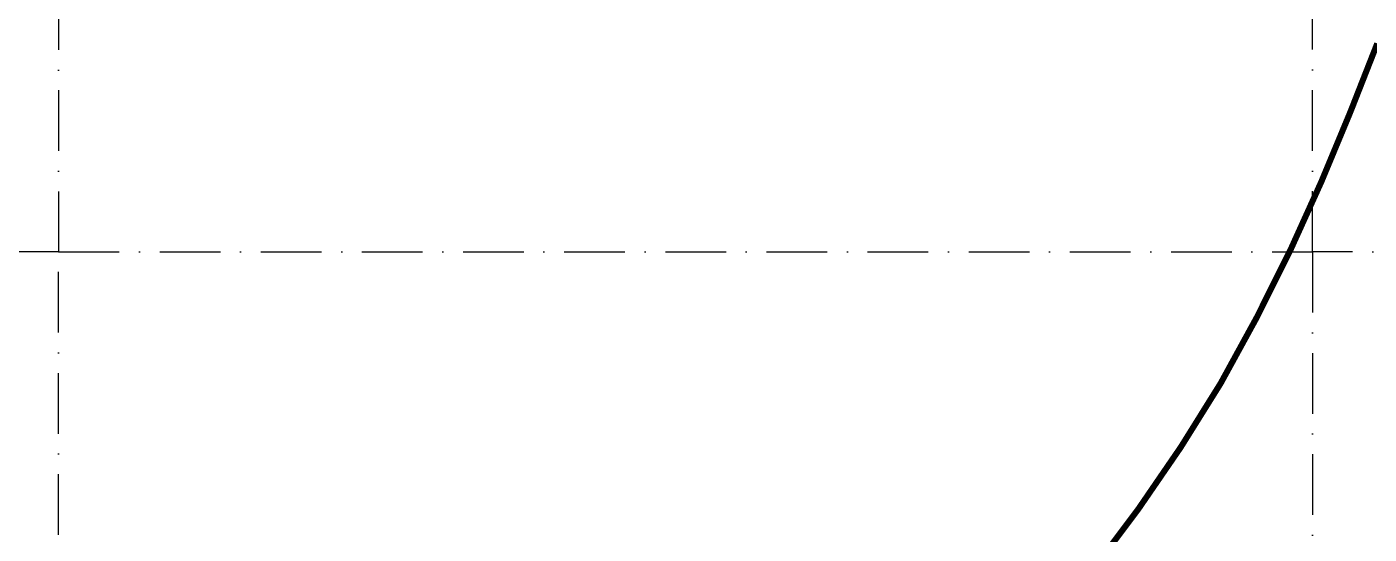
# Model space of a CAD drawing. Header units: millimetres. Extents: x 1353783 to 6492029790, y -7276956 to -512500.
# Drawn here: x 9965606 to 9972243, y -2796297 to -2793789 of the extents above; entities that cross this region are included whole.
import ezdxf

# ---------------------------------------------------------------- set-up
doc = ezdxf.new("R2010")
doc.units = ezdxf.units.MM
doc.linetypes.add('482 Границы районов', pattern=[5, 3, -1, 0, -1])
doc.linetypes.add('CONTI', pattern=[0])
doc.layers.add('GOR_BUNKNOWN', color=212, linetype='CONTI')
doc.layers.add('РЕЛЬЕФ', color=7, linetype='CONTI')
doc.layers.add('ГП-Граница учасика ИЖС', color=3, linetype='Continuous', lineweight=5)

# ---------------------------------------------------------------- blocks, each defined once
blk = doc.blocks.new('оо')
at = {"layer": 'GOR_BUNKNOWN', "color": 9, "true_color": 0xc7c8ca, "const_width": 0.15}
blk.add_lwpolyline([(222837.573, -3431543.792), (222839.053, -3431542.742), (222840.513, -3431541.612), (222841.933, -3431540.412), (222843.283, -3431539.132), (222844.583, -3431537.802), (222845.833, -3431536.422), (222847.033, -3431535.012), (222848.193, -3431533.592)], dxfattribs=at)

msp = doc.modelspace()

# ---------------------------------------------------------------- linework, layer by layer
at = {"layer": 'ГП-Граница учасика ИЖС', "color": 94, "linetype": '482 Границы районов', "lineweight": 30, "ltscale": 100}
for points in [[(9965162.4, -2790601.7), (9965762.4, -2790601.7), (9965762.4, -2794901.7), (9959562.4, -2794901.7), (9959562.4, -2790601.7), (9962312.4, -2790601.7)], [(9966362.4, -2790601.7), (9965762.4, -2790601.7), (9965762.4, -2794901.7), (9971962.4, -2794901.7), (9971962.4, -2790601.7), (9969212.4, -2790601.7)], [(9977562.4, -2790601.7), (9978162.4, -2790601.7), (9978162.4, -2794901.7), (9971962.4, -2794901.7), (9971962.4, -2790601.7), (9974712.4, -2790601.7)], [(9965162.4, -2799801.7), (9965762.4, -2799801.7), (9965762.4, -2794901.7), (9959562.4, -2794901.7), (9959562.4, -2799801.7), (9962352.4, -2799801.7)], [(9966362.4, -2799801.7), (9965762.4, -2799801.7), (9965762.4, -2794901.7), (9971962.4, -2794901.7), (9971962.4, -2799801.7), (9969172.4, -2799801.7)], [(9977562.4, -2799801.7), (9978162.4, -2799801.7), (9978162.4, -2794901.7), (9971962.4, -2794901.7), (9971962.4, -2799801.7), (9974752.4, -2799801.7)]]:
    msp.add_lwpolyline(points, dxfattribs=at)

# ---------------------------------------------------------------- block references
at = {"layer": 'РЕЛЬЕФ', "color": 240, "lineweight": 30, "true_color": 0xed1f24, "xscale": 200.0000000000001, "yscale": 200.0000000000001, "zscale": 200.0000000000001, "rotation": 17.80578495452471}
msp.add_blockref('оо', (-242329121, 637008728.1), dxfattribs=at)

doc.saveas('drawing.dxf')
